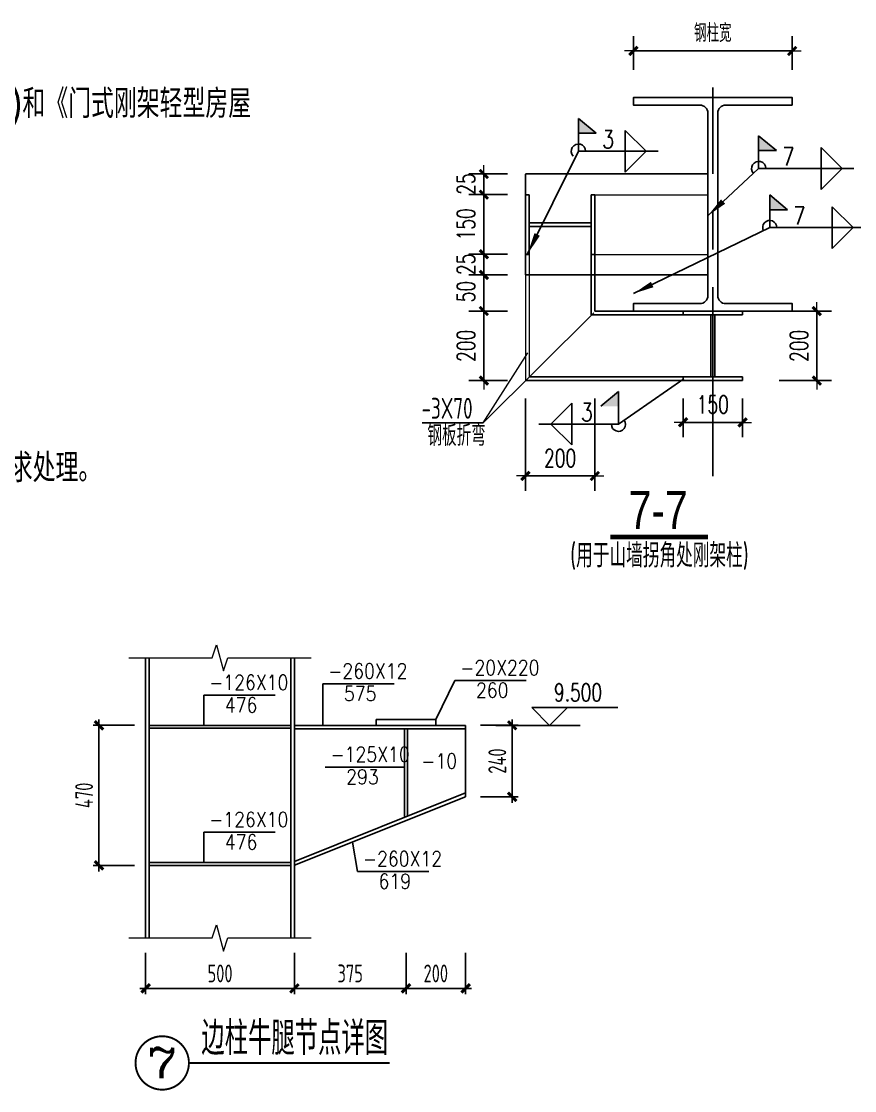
# Model space of a CAD drawing. Extents: x -1389621 to 57380, y -92505 to 283644.
# Drawn here: x -127931 to -113931, y -34712 to -16759 of the extents above; entities that cross this region are included whole.
import ezdxf
from ezdxf.enums import TextEntityAlignment as Align

# ---------------------------------------------------------------- set-up
doc = ezdxf.new("R2010")
doc.units = 0
doc.header["$LTSCALE"] = 100
doc.header["$MEASUREMENT"] = 0
doc.linetypes.add('CENTER', pattern=[50.8, 31.75, -6.35, 6.35, -6.35])
doc.linetypes.add('DOTE', pattern=[2.42, 2, -0.2, 0.02, -0.2])
doc.layers.get('0').update_dxf_attribs({"linetype": 'CONTINUOUS'})
doc.layers.get('Defpoints').update_dxf_attribs({"linetype": 'CONTINUOUS'})
for name, color, linetype in [('03', 3, 'CONTINUOUS'), ('05', 1, 'CENTER'), ('08', 3, 'CONTINUOUS'), ('1000', 2, 'CONTINUOUS'), ('20', 2, 'CONTINUOUS'), ('AXIS', 3, 'CONTINUOUS'), ('DIM', 3, 'CONTINUOUS'), ('DIM_ELEV', 3, 'CONTINUOUS'), ('TDB_中实线', 7, 'CONTINUOUS'), ('TDB_文字', 3, 'CONTINUOUS'), ('TDB_细实线', 1, 'CONTINUOUS'), ('钢板标注', 253, 'CONTINUOUS')]:
    doc.layers.add(name, color=color, linetype=linetype)
doc.layers.add('PUB_TEXT', color=7, linetype='CONTINUOUS', lineweight=15)
doc.layers.add('THIN', color=7, linetype='CONTINUOUS', lineweight=0)
doc.styles.add('7MMCN', font='simplex.shx', dxfattribs={"width": 0.7, "height": 1680, "bigfont": 'hztxt.shx'})
doc.styles.add('_HZTXT', font='txt.shx', dxfattribs={"width": 0.7, "bigfont": 'HZTXT.shx'})
doc.styles.add('_TCH_DIM', font='SIMPLEX', dxfattribs={"bigfont": 'GBCBIG'})
doc.styles.add('_TCH_LABEL', font='COMPLEX', dxfattribs={"bigfont": 'GBCBIG'})
doc.styles.add('DIM_FONT', font='SIMPLEX', dxfattribs={"width": 0.7, "bigfont": 'GBCBIG'})
doc.styles.get("Standard").update_dxf_attribs({"font": 'txt', "height": 3, "bigfont": 'hztxt'})
doc.styles.add('TDB-HZDX', font='simplex.shx', dxfattribs={"width": 0.8, "bigfont": 'hzdx.shx'})
doc.styles.add('TDB_仿宋字', font='FSGB2312.ttf', dxfattribs={"width": 0.8})
doc.styles.add('TSSD_Dimension', font='tssdeng.shx', dxfattribs={"width": 0.7, "bigfont": 'hztxt.shx'})
doc.styles.add('TSSD_REIN', font='Tssdeng.shx', dxfattribs={"width": 0.7, "bigfont": 'hztxt.shx'})
doc.dimstyles.new('dimn', dxfattribs={"dimtxt": 300, "dimasz": 1, "dimexe": 250, "dimexo": 300, "dimgap": 150, "dimtad": 1, "dimdec": 0, "dimzin": 0, "dimdsep": 46, "dimtxsty": 'DIM_FONT', "dimblk": '_DIMX', "dimcen": 1, "dimclrt": 7, "dimadec": 1, "dimazin": 0, "dimtfac": 1, "dimtdec": 0, "dimtix": 1, "dimtmove": 2, "dimatfit": 3, "dimfxl": 0, "dimtolj": 1, "dimtzin": 0, "dimarcsym": 0})
doc.dimstyles.new('TSSD_100_100', dxfattribs={"dimtxt": 300, "dimasz": 100, "dimexe": 100, "dimexo": 250, "dimgap": 100, "dimtad": 1, "dimdec": 0, "dimzin": 0, "dimdsep": 46, "dimtxsty": 'TSSD_Dimension', "dimblk": 'ARCHTICK', "dimblk1": 'ARCHTICK', "dimblk2": 'ARCHTICK', "dimcen": 0, "dimdle": 100, "dimclrt": 7, "dimadec": 0, "dimazin": 0, "dimtfac": 1, "dimtdec": 0, "dimtix": 1, "dimtmove": 2, "dimatfit": 3, "dimfxl": 0, "dimtolj": 1, "dimtzin": 0, "dimarcsym": 0})

# ---------------------------------------------------------------- blocks, each defined once
blk = doc.blocks.new('_ArchTick')
at = {"color": 0, "linetype": 'ByBlock'}
blk.add_lwpolyline([(-0.71, -0.71, 0.5, 0.5, 0), (0.71, 0.71, 0.5, 0.5, 0)], format="xyseb", dxfattribs=at)
blk = doc.blocks.new('*D112')
at = {"layer": 'Defpoints', "color": 0, "ltscale": 100}
for p in [(-125843, -32149), (-123343, -32149), (-123343, -32995)]:
    blk.add_point(p, dxfattribs=at)
at = {"layer": 'DIM', "color": 0, "lineweight": -2, "ltscale": 100}
for p, q in [((-125843, -32399), (-125843, -33095)), ((-123343, -32399), (-123343, -33095)), ((-125943, -32995), (-123243, -32995))]:
    blk.add_line(p, q, dxfattribs=at)
at = {"layer": 'DIM', "color": 0, "lineweight": -2, "ltscale": 100, "xscale": 100, "yscale": 100, "zscale": 100, "rotation": 180}
blk.add_blockref('_ArchTick', (-125843, -32995), dxfattribs=at)
at = {"layer": 'DIM', "color": 0, "lineweight": -2, "ltscale": 100, "xscale": 100, "yscale": 100, "zscale": 100}
blk.add_blockref('_ArchTick', (-123343, -32995), dxfattribs=at)
at = {"layer": 'DIM', "color": 7, "ltscale": 100, "insert": (-124593, -32745), "char_height": 300, "attachment_point": 5, "style": 'TSSD_Dimension'}
blk.add_mtext('\\A1;500', dxfattribs=at)
blk = doc.blocks.new('*D113')
at = {"layer": 'Defpoints', "color": 0, "ltscale": 100}
for p in [(-121468, -32149), (-120468, -32149), (-120468, -32995)]:
    blk.add_point(p, dxfattribs=at)
at = {"layer": 'DIM', "color": 0, "lineweight": -2, "ltscale": 100}
for p, q in [((-121468, -32399), (-121468, -33095)), ((-120468, -32399), (-120468, -33095)), ((-121568, -32995), (-120368, -32995))]:
    blk.add_line(p, q, dxfattribs=at)
at = {"layer": 'DIM', "color": 0, "lineweight": -2, "ltscale": 100, "xscale": 100, "yscale": 100, "zscale": 100, "rotation": 180}
blk.add_blockref('_ArchTick', (-121468, -32995), dxfattribs=at)
at = {"layer": 'DIM', "color": 0, "lineweight": -2, "ltscale": 100, "xscale": 100, "yscale": 100, "zscale": 100}
blk.add_blockref('_ArchTick', (-120468, -32995), dxfattribs=at)
at = {"layer": 'DIM', "color": 7, "ltscale": 100, "insert": (-120968, -32745), "char_height": 300, "attachment_point": 5, "style": 'TSSD_Dimension'}
blk.add_mtext('\\A1;200', dxfattribs=at)
blk = doc.blocks.new('*D114')
at = {"layer": 'Defpoints', "color": 0, "ltscale": 100}
for p in [(-123343, -32149), (-121468, -32149), (-121468, -32995)]:
    blk.add_point(p, dxfattribs=at)
at = {"layer": 'DIM', "color": 0, "lineweight": -2, "ltscale": 100}
for p, q in [((-123343, -32399), (-123343, -33095)), ((-121468, -32399), (-121468, -33095)), ((-123443, -32995), (-121368, -32995))]:
    blk.add_line(p, q, dxfattribs=at)
at = {"layer": 'DIM', "color": 0, "lineweight": -2, "ltscale": 100, "xscale": 100, "yscale": 100, "zscale": 100, "rotation": 180}
blk.add_blockref('_ArchTick', (-123343, -32995), dxfattribs=at)
at = {"layer": 'DIM', "color": 0, "lineweight": -2, "ltscale": 100, "xscale": 100, "yscale": 100, "zscale": 100}
blk.add_blockref('_ArchTick', (-121468, -32995), dxfattribs=at)
at = {"layer": 'DIM', "color": 7, "ltscale": 100, "insert": (-122406, -32745), "char_height": 300, "attachment_point": 5, "style": 'TSSD_Dimension'}
blk.add_mtext('\\A1;375', dxfattribs=at)
blk = doc.blocks.new('*D115')
at = {"layer": 'Defpoints', "color": 0, "ltscale": 100}
for p in [(-125783, -28579), (-126627, -30931), (-125783, -30931)]:
    blk.add_point(p, dxfattribs=at)
at = {"layer": 'DIM', "color": 0, "lineweight": -2, "ltscale": 100}
for p, q in [((-126627, -28479), (-126627, -31031)), ((-126033, -28579), (-126727, -28579)), ((-126033, -30931), (-126727, -30931))]:
    blk.add_line(p, q, dxfattribs=at)
at = {"layer": 'DIM', "color": 0, "lineweight": -2, "ltscale": 100, "xscale": 100, "yscale": 100, "zscale": 100}
for p, rotation in [((-126627, -28579), 90), ((-126627, -30931), 270)]:
    blk.add_blockref('_ArchTick', p, dxfattribs=dict(at, rotation=rotation))
at = {"layer": 'DIM', "color": 7, "ltscale": 100, "insert": (-126877, -29755), "char_height": 300, "attachment_point": 5, "rotation": 90, "style": 'TSSD_Dimension'}
blk.add_mtext('\\A1;470', dxfattribs=at)
blk = doc.blocks.new('*D116')
at = {"layer": 'Defpoints', "color": 0, "ltscale": 100}
for p in [(-120468, -28579), (-120468, -29779), (-119685, -29779)]:
    blk.add_point(p, dxfattribs=at)
at = {"layer": 'DIM', "color": 0, "lineweight": -2, "ltscale": 100}
for p, q in [((-119685, -28479), (-119685, -29879)), ((-120218, -28579), (-119585, -28579)), ((-120218, -29779), (-119585, -29779))]:
    blk.add_line(p, q, dxfattribs=at)
at = {"layer": 'DIM', "color": 0, "lineweight": -2, "ltscale": 100, "xscale": 100, "yscale": 100, "zscale": 100}
for p, rotation in [((-119685, -28579), 90), ((-119685, -29779), 270)]:
    blk.add_blockref('_ArchTick', p, dxfattribs=dict(at, rotation=rotation))
at = {"layer": 'DIM', "color": 7, "ltscale": 100, "insert": (-119935, -29179), "char_height": 300, "attachment_point": 5, "rotation": 90, "style": 'TSSD_Dimension'}
blk.add_mtext('\\A1;240', dxfattribs=at)
blk = doc.blocks.new('_DIMX')
blk.add_line((-150, 0), (150, 0))
at = {"const_width": 50}
blk.add_lwpolyline([(-70, -70), (70, 70)], dxfattribs=at)
blk = doc.blocks.new('*D2570')
at = {"layer": 'Defpoints', "color": 0, "ltscale": 100}
for p in [(-114981, -17256), (-117648, -17871), (-114981, -17871)]:
    blk.add_point(p, dxfattribs=at)
at = {"layer": 'PUB_TEXT', "color": 0, "lineweight": -2, "ltscale": 100}
for p, q in [((-117648, -17571), (-117648, -17006)), ((-114981, -17571), (-114981, -17006)), ((-117647, -17256), (-114982, -17256))]:
    blk.add_line(p, q, dxfattribs=at)
at = {"layer": 'PUB_TEXT', "color": 0, "lineweight": -2, "ltscale": 100, "xscale": 1.000100002502375, "yscale": 1.000100002502375, "zscale": 1.000100002502375, "rotation": 180}
blk.add_blockref('_DIMX', (-117648, -17256), dxfattribs=at)
at = {"layer": 'PUB_TEXT', "color": 0, "lineweight": -2, "ltscale": 100, "xscale": 1.000100002502375, "yscale": 1.000100002502375, "zscale": 1.000100002502375}
blk.add_blockref('_DIMX', (-114981, -17256), dxfattribs=at)
at = {"layer": 'PUB_TEXT', "color": 7, "ltscale": 100, "insert": (-116314, -16956), "char_height": 300, "attachment_point": 5, "style": '_HZTXT'}
blk.add_mtext('\\A1;钢柱宽', dxfattribs=at)
blk = doc.blocks.new('*D2571')
at = {"layer": 'Defpoints', "color": 0, "ltscale": 100}
for p in [(-119466, -21016), (-120161, -21623), (-119462, -21623)]:
    blk.add_point(p, dxfattribs=at)
at = {"layer": 'PUB_TEXT', "color": 0, "lineweight": -2, "ltscale": 100}
for p, q in [((-119766, -21016), (-120411, -21016)), ((-120161, -21017), (-120161, -21622)), ((-119762, -21623), (-120411, -21623))]:
    blk.add_line(p, q, dxfattribs=at)
at = {"layer": 'PUB_TEXT', "color": 0, "lineweight": -2, "ltscale": 100, "xscale": 1.000100002502375, "yscale": 1.000100002502375, "zscale": 1.000100002502375}
for p, rotation in [((-120161, -21016), 90), ((-120161, -21623), 270)]:
    blk.add_blockref('_DIMX', p, dxfattribs=dict(at, rotation=rotation))
at = {"layer": 'PUB_TEXT', "color": 7, "ltscale": 100, "insert": (-120461, -21296), "char_height": 300, "attachment_point": 5, "rotation": 90, "style": 'DIM_FONT'}
blk.add_mtext('\\A1;50', dxfattribs=at)
blk = doc.blocks.new('*D2572')
at = {"layer": 'Defpoints', "color": 0, "ltscale": 100}
for p in [(-119466, -20669), (-120161, -21016), (-119466, -21016)]:
    blk.add_point(p, dxfattribs=at)
at = {"layer": 'PUB_TEXT', "color": 0, "lineweight": -2, "ltscale": 100}
for p, q in [((-119766, -20669), (-120411, -20669)), ((-120161, -20670), (-120161, -21015)), ((-119766, -21016), (-120411, -21016))]:
    blk.add_line(p, q, dxfattribs=at)
at = {"layer": 'PUB_TEXT', "color": 0, "lineweight": -2, "ltscale": 100, "xscale": 1.000100002502375, "yscale": 1.000100002502375, "zscale": 1.000100002502375}
for p, rotation in [((-120161, -20669), 90), ((-120161, -21016), 270)]:
    blk.add_blockref('_DIMX', p, dxfattribs=dict(at, rotation=rotation))
at = {"layer": 'PUB_TEXT', "color": 7, "ltscale": 100, "insert": (-120461, -20839), "char_height": 300, "attachment_point": 5, "rotation": 90, "style": 'DIM_FONT'}
blk.add_mtext('\\A1;25', dxfattribs=at)
blk = doc.blocks.new('*D2573')
at = {"layer": 'Defpoints', "color": 0, "ltscale": 100}
for p in [(-119462, -21623), (-120161, -22790), (-119462, -22790)]:
    blk.add_point(p, dxfattribs=at)
at = {"layer": 'PUB_TEXT', "color": 0, "lineweight": -2, "ltscale": 100}
for p, q in [((-119762, -21623), (-120411, -21623)), ((-120161, -21624), (-120161, -22789)), ((-119762, -22790), (-120411, -22790))]:
    blk.add_line(p, q, dxfattribs=at)
at = {"layer": 'PUB_TEXT', "color": 0, "lineweight": -2, "ltscale": 100, "xscale": 1.000100002502375, "yscale": 1.000100002502375, "zscale": 1.000100002502375}
for p, rotation in [((-120161, -21623), 90), ((-120161, -22790), 270)]:
    blk.add_blockref('_DIMX', p, dxfattribs=dict(at, rotation=rotation))
at = {"layer": 'PUB_TEXT', "color": 7, "ltscale": 100, "insert": (-120461, -22207), "char_height": 300, "attachment_point": 5, "rotation": 90, "style": 'DIM_FONT'}
blk.add_mtext('\\A1;200', dxfattribs=at)
blk = doc.blocks.new('*D2546')
at = {"layer": 'Defpoints', "color": 0, "ltscale": 100}
for p in [(-119466, -19321), (-120161, -19668), (-119466, -19668)]:
    blk.add_point(p, dxfattribs=at)
at = {"layer": 'PUB_TEXT', "color": 0, "lineweight": -2, "ltscale": 100}
for p, q in [((-119766, -19321), (-120411, -19321)), ((-120161, -19322), (-120161, -19667)), ((-119766, -19668), (-120411, -19668))]:
    blk.add_line(p, q, dxfattribs=at)
at = {"layer": 'PUB_TEXT', "color": 0, "lineweight": -2, "ltscale": 100, "xscale": 1.000100002502375, "yscale": 1.000100002502375, "zscale": 1.000100002502375}
for p, rotation in [((-120161, -19321), 90), ((-120161, -19668), 270)]:
    blk.add_blockref('_DIMX', p, dxfattribs=dict(at, rotation=rotation))
at = {"layer": 'PUB_TEXT', "color": 7, "ltscale": 100, "insert": (-120461, -19491), "char_height": 300, "attachment_point": 5, "rotation": 90, "style": 'DIM_FONT'}
blk.add_mtext('\\A1;25', dxfattribs=at)
blk = doc.blocks.new('A$C6A867994')
at = {"layer": '03'}
for p, q in [((999, 1167), (-1, 1167)), ((-1, 1105), (-1, 1167)), ((-1, 1105), (999, 1105)), ((468, 1105), (468, 63)), ((531, 1105), (531, 63)), ((999, 1105), (999, 1167)), ((-1, 63), (999, 63)), ((-1, 0), (-1, 63)), ((-1, 0), (999, 0)), ((999, 0), (999, 63))]:
    blk.add_line(p, q, dxfattribs=at)
blk = doc.blocks.new('*D2547')
at = {"layer": 'Defpoints', "color": 0, "ltscale": 100}
for p in [(-116814, -22794), (-115814, -22790), (-115814, -23492)]:
    blk.add_point(p, dxfattribs=at)
at = {"layer": 'PUB_TEXT', "color": 0, "lineweight": -2, "ltscale": 100}
for p, q in [((-116814, -23094), (-116814, -23742)), ((-115814, -23090), (-115814, -23742)), ((-116813, -23492), (-115815, -23492))]:
    blk.add_line(p, q, dxfattribs=at)
at = {"layer": 'PUB_TEXT', "color": 0, "lineweight": -2, "ltscale": 100, "xscale": 1.000100002502375, "yscale": 1.000100002502375, "zscale": 1.000100002502375, "rotation": 180}
blk.add_blockref('_DIMX', (-116814, -23492), dxfattribs=at)
at = {"layer": 'PUB_TEXT', "color": 0, "lineweight": -2, "ltscale": 100, "xscale": 1.000100002502375, "yscale": 1.000100002502375, "zscale": 1.000100002502375}
blk.add_blockref('_DIMX', (-115814, -23492), dxfattribs=at)
at = {"layer": 'PUB_TEXT', "color": 7, "ltscale": 100, "insert": (-116314, -23192), "char_height": 300, "attachment_point": 5, "style": 'DIM_FONT'}
blk.add_mtext('\\A1;150', dxfattribs=at)
blk = doc.blocks.new('*D2548')
at = {"layer": 'Defpoints', "color": 0, "ltscale": 100}
for p in [(-115501, -21623), (-114567, -21623), (-115501, -22790)]:
    blk.add_point(p, dxfattribs=at)
at = {"layer": 'PUB_TEXT', "color": 0, "lineweight": -2, "ltscale": 100}
for p, q in [((-115201, -21623), (-114317, -21623)), ((-114567, -22789), (-114567, -21624)), ((-115201, -22790), (-114317, -22790))]:
    blk.add_line(p, q, dxfattribs=at)
at = {"layer": 'PUB_TEXT', "color": 0, "lineweight": -2, "ltscale": 100, "xscale": 1.000100002502375, "yscale": 1.000100002502375, "zscale": 1.000100002502375}
for p, rotation in [((-114567, -21623), 90), ((-114567, -22790), 270)]:
    blk.add_blockref('_DIMX', p, dxfattribs=dict(at, rotation=rotation))
at = {"layer": 'PUB_TEXT', "color": 7, "ltscale": 100, "insert": (-114867, -22207), "char_height": 300, "attachment_point": 5, "rotation": 90, "style": 'DIM_FONT'}
blk.add_mtext('\\A1;200', dxfattribs=at)
blk = doc.blocks.new('*D2549')
at = {"layer": 'Defpoints', "color": 0, "ltscale": 100}
for p in [(-119466, -19668), (-120161, -20669), (-119462, -20669)]:
    blk.add_point(p, dxfattribs=at)
at = {"layer": 'PUB_TEXT', "color": 0, "lineweight": -2, "ltscale": 100}
for p, q in [((-119766, -19668), (-120411, -19668)), ((-120161, -19669), (-120161, -20668)), ((-119762, -20669), (-120411, -20669))]:
    blk.add_line(p, q, dxfattribs=at)
at = {"layer": 'PUB_TEXT', "color": 0, "lineweight": -2, "ltscale": 100, "xscale": 1.000100002502375, "yscale": 1.000100002502375, "zscale": 1.000100002502375}
for p, rotation in [((-120161, -19668), 90), ((-120161, -20669), 270)]:
    blk.add_blockref('_DIMX', p, dxfattribs=dict(at, rotation=rotation))
at = {"layer": 'PUB_TEXT', "color": 7, "ltscale": 100, "insert": (-120461, -20168), "char_height": 300, "attachment_point": 5, "rotation": 90, "style": 'DIM_FONT'}
blk.add_mtext('\\A1;150', dxfattribs=at)
blk = doc.blocks.new('*D2550')
at = {"layer": 'Defpoints', "color": 0, "ltscale": 100}
for p in [(-119462, -22790), (-118295, -22790), (-118295, -24392)]:
    blk.add_point(p, dxfattribs=at)
at = {"layer": 'PUB_TEXT', "color": 0, "lineweight": -2, "ltscale": 100}
for p, q in [((-119462, -23090), (-119462, -24642)), ((-118295, -23090), (-118295, -24642)), ((-119461, -24392), (-118296, -24392))]:
    blk.add_line(p, q, dxfattribs=at)
at = {"layer": 'PUB_TEXT', "color": 0, "lineweight": -2, "ltscale": 100, "xscale": 1.000100002502375, "yscale": 1.000100002502375, "zscale": 1.000100002502375, "rotation": 180}
blk.add_blockref('_DIMX', (-119462, -24392), dxfattribs=at)
at = {"layer": 'PUB_TEXT', "color": 0, "lineweight": -2, "ltscale": 100, "xscale": 1.000100002502375, "yscale": 1.000100002502375, "zscale": 1.000100002502375}
blk.add_blockref('_DIMX', (-118295, -24392), dxfattribs=at)
at = {"layer": 'PUB_TEXT', "color": 7, "ltscale": 100, "insert": (-118879, -24092), "char_height": 300, "attachment_point": 5, "style": 'DIM_FONT'}
blk.add_mtext('\\A1;200', dxfattribs=at)

msp = doc.modelspace()

# ---------------------------------------------------------------- hatches: boundary and pattern name
at = {"layer": '08'}
for points in [[(-118572.163, -18388.807), (-118572.162, -18638.857), (-118272.102, -18638.857)], [(-115543.529, -18679.297), (-115543.528, -18929.347), (-115243.468, -18929.347)], [(-115357.474, -19671.828), (-115357.473, -19921.878), (-115057.413, -19921.878)], [(-117896.092, -22971.867), (-117896.093, -23221.917), (-118196.153, -23221.917)]]:
    msp.add_hatch(color=256, dxfattribs=at).paths.add_polyline_path(points)

# ---------------------------------------------------------------- linework, layer by layer
for p, q in [((-119462.228, -19327.319), (-119455.56, -19320.651)), ((-119462.228, -19327.319), (-119462.228, -21015.933)), ((-116397.529, -19320.651), (-119455.56, -19320.651)), ((-118357.841, -20671.726), (-118357.841, -21685.868)), ((-118295.328, -20671.726), (-118295.328, -21623.356)), ((-119462.228, -21015.933), (-116397.529, -21015.933)), ((-116814.279, -21685.868), (-118357.841, -21685.868)), ((-116814.279, -21623.356), (-118295.328, -21623.356)), ((-116814.279, -22790.256), (-119462.228, -22790.256)), ((-116814.279, -22727.743), (-119399.716, -22727.743)), ((-117896.094, -23521.977), (-116803.121, -22763.387)), ((-121195.953, -23501.517), (-120173.277, -23501.517))]:
    msp.add_line(p, q)
at = {"layer": '03'}
msp.add_lwpolyline([(-114980.579, -18164.331), (-116097.469, -18164.331, 0.414213562), (-116230.829, -18297.691), (-116230.829, -21364.971, 0.414213562), (-116097.469, -21498.331), (-114980.579, -21498.331), (-114980.579, -21623.356), (-117647.779, -21623.356), (-117647.779, -21498.331), (-116530.889, -21498.331, 0.414213562), (-116397.529, -21364.971), (-116397.529, -18297.691, 0.414213562), (-116530.889, -18164.331), (-117647.779, -18164.331), (-117647.779, -18039.306), (-114980.579, -18039.306)], format="xyb", close=True, dxfattribs=at)
at = {"layer": '05'}
msp.add_line((-116314.179, -24396.803), (-116314.179, -17871.1), dxfattribs=at)
at = {"layer": '08'}
for p, q in [((-118572.161, -18938.917), (-118572.163, -18388.807)), ((-118272.102, -18638.857), (-118572.163, -18388.807)), ((-118572.162, -18638.857), (-118272.102, -18638.857)), ((-117433.792, -18938.917), (-117783.881, -18588.831)), ((-117783.881, -18588.831), (-117783.881, -18938.917)), ((-115543.527, -19229.407), (-115543.529, -18679.297)), ((-115243.468, -18929.347), (-115543.529, -18679.297)), ((-119430.972, -20671.726), (-118572.161, -18938.917)), ((-118572.161, -18938.917), (-117233.752, -18938.917)), ((-117783.881, -19288.987), (-117433.792, -18938.917)), ((-117783.881, -18938.917), (-117783.881, -19288.987)), ((-115543.528, -18929.347), (-115243.468, -18929.347)), ((-114143.247, -19229.407), (-114493.337, -18879.321)), ((-114493.337, -18879.321), (-114493.337, -19229.407)), ((-116397.529, -20022.777), (-115543.527, -19229.407)), ((-115543.527, -19229.407), (-113943.207, -19229.407)), ((-114493.337, -19229.407), (-114493.337, -19579.477)), ((-114493.337, -19579.477), (-114143.247, -19229.407)), ((-115357.472, -20221.938), (-115357.474, -19671.828)), ((-115057.413, -19921.878), (-115357.474, -19671.828)), ((-115357.473, -19921.878), (-115057.413, -19921.878)), ((-113957.192, -20221.938), (-114307.282, -19871.852)), ((-114307.282, -19871.852), (-114307.282, -20221.938)), ((-117647.779, -21330.125), (-115357.472, -20221.938)), ((-115357.472, -20221.938), (-113757.152, -20221.938)), ((-114307.282, -20221.938), (-114307.282, -20572.008)), ((-114307.282, -20572.008), (-113957.192, -20221.938)), ((-118196.153, -23221.917), (-117896.092, -22971.867)), ((-117896.094, -23521.977), (-117896.092, -22971.867)), ((-119034.463, -23521.977), (-118684.374, -23171.891)), ((-118684.374, -23171.891), (-118684.374, -23521.977)), ((-117896.094, -23521.977), (-119234.503, -23521.977)), ((-118684.374, -23872.047), (-119034.463, -23521.977)), ((-118684.374, -23521.977), (-118684.374, -23872.047))]:
    msp.add_line(p, q, dxfattribs=at)
for points in [[(-116397.529, -20022.777, 0, 100.02, 0), (-116141.055, -19784.512, 100.02, 100.02, 0)], [(-119430.972, -20671.726, 0, 100.02, 0), (-119264.354, -20335.543, 100.02, 100.02, 0)], [(-117647.779, -21330.125, 0, 100.02, 0), (-117332.659, -21177.651, 100.02, 100.02, 0)]]:
    msp.add_lwpolyline(points, format="xyseb", dxfattribs=at)
for centre, radius, start, end in [((-118572.161, -18938.917), 120.024, 0, 222.8921768), ((-115543.527, -19229.407), 120.024, 0, 222.8921768), ((-115357.472, -20221.938), 120.024, 0, 205.8204678), ((-117898.997, -23523.454), 119.46, 179.291865, 34.5508417)]:
    msp.add_arc(centre, radius, start, end, dxfattribs=at)
at = {"layer": '1000', "const_width": 36.04, "elevation": -221.826}
msp.add_lwpolyline([(-125116.184, -34247.815), (-121741.639, -34247.815)], dxfattribs=at)
at = {"layer": '20'}
for p, q in [((-125843.13, -27445.752), (-125843.13, -32149.4)), ((-125783.13, -27445.752), (-125783.13, -32149.4)), ((-123403.13, -27445.752), (-123403.13, -32149.4)), ((-123343.13, -27445.752), (-123343.13, -32149.4)), ((-121968.395, -28579.092), (-121968.395, -28479.066)), ((-121968.395, -28479.066), (-120967.89, -28479.066)), ((-120967.89, -28479.066), (-120967.89, -28579.092)), ((-125783.13, -28579.092), (-123403.13, -28579.092)), ((-125783.13, -28629.092), (-123403.13, -28629.092)), ((-123343.13, -28579.092), (-120468.13, -28579.092)), ((-123343.13, -28639.092), (-120468.13, -28639.092)), ((-120967.89, -28579.092), (-121968.395, -28579.092)), ((-121493.13, -28639.092), (-121493.13, -30124.47)), ((-121443.13, -28639.092), (-121443.13, -30104.47)), ((-120468.13, -28579.092), (-120468.13, -29779.092)), ((-123343.13, -30864.47), (-120468.13, -29714.47)), ((-123343.13, -30929.092), (-120468.13, -29779.092)), ((-125783.13, -30880.995), (-123403.13, -30880.995)), ((-125783.13, -30930.995), (-123403.13, -30930.995))]:
    msp.add_line(p, q, dxfattribs=at)
at = {"layer": 'AXIS', "const_width": 32.035, "elevation": -221.826}
msp.add_lwpolyline([(-125116.184, -34247.815, 1), (-126013.174, -34247.815, 1)], format="xyb", close=True, dxfattribs=at)
at = {"layer": 'DIM_ELEV'}
for p, q in [((-119055.825, -28579.092), (-119355.693, -28279.224)), ((-119355.693, -28279.224), (-117908.509, -28279.224)), ((-119055.825, -28579.092), (-118755.957, -28279.224)), ((-119960.451, -28579.092), (-118542.165, -28579.092))]:
    msp.add_line(p, q, dxfattribs=at)
at = {"layer": 'PUB_TEXT'}
for p, q in [((-118295.328, -19671.526), (-116397.529, -19671.526)), ((-119462.228, -20671.726), (-119462.228, -22790.256)), ((-119399.716, -20671.726), (-119399.716, -22727.743)), ((-118295.328, -20671.726), (-116397.529, -20671.726)), ((-120173.277, -23501.517), (-118310.147, -21653.545)), ((-120173.277, -23501.517), (-119423.988, -22321.827))]:
    msp.add_line(p, q, dxfattribs=at)
at = {"layer": 'TDB_文字', "color": 3, "const_width": 76.815}
msp.add_lwpolyline([(-118037.413, -25417.003), (-116393.961, -25417.003)], dxfattribs=at)
at = {"layer": 'THIN', "ltscale": 100}
for points in [[(-126123.13, -27445.752), (-124723.13, -27445.752), (-124653.13, -27225.752), (-124533.13, -27665.752), (-124463.13, -27445.752), (-123063.13, -27445.752)], [(-126123.13, -32149.4), (-124723.13, -32149.4), (-124653.13, -31929.4), (-124533.13, -32369.4), (-124463.13, -32149.4), (-123063.13, -32149.4)]]:
    msp.add_lwpolyline(points, dxfattribs=at)
at = {"layer": '钢板标注'}
for p, q in [((-120647.897, -27825.546), (-120967.89, -28479.066)), ((-119447.897, -27825.546), (-120647.897, -27825.546)), ((-121667.217, -27881.896), (-122867.217, -27881.896)), ((-122867.217, -27881.896), (-122867.217, -28579.092)), ((-123667.93, -28073.612), (-124867.93, -28073.612)), ((-124867.93, -28073.612), (-124867.93, -28579.092)), ((-121493.13, -29279.978), (-122828.996, -29279.978)), ((-123667.93, -30375.515), (-124867.93, -30375.515)), ((-124867.93, -30375.515), (-124867.93, -30880.995)), ((-122284.775, -31034.07), (-122368.982, -30539.432)), ((-121084.775, -31034.07), (-122284.775, -31034.07))]:
    msp.add_line(p, q, dxfattribs=at)

# ---------------------------------------------------------------- block references
at = {"layer": 'PUB_TEXT', "xscale": 1.000150007486809, "yscale": 1.000150007486809, "zscale": 1.0001500075025, "rotation": 270}
msp.add_blockref('A$C6A867994', (-119462.57, -19672.164), dxfattribs=at)
at = {"layer": 'PUB_TEXT', "xscale": 1.000150007661432, "yscale": 1.000150007486809, "zscale": 1.0001500075025}
msp.add_blockref('A$C6A867994', (-116813.641, -22790.598), dxfattribs=at)

# ---------------------------------------------------------------- texts
at = {"layer": '08', "style": 'TSSD_REIN', "width": 0.7}
msp.add_text('(用于山墙拐角处刚架柱)', height=400.08001, dxfattribs=at).set_placement((-118710.708, -25927.632))
at = {"layer": 'DIM', "style": '7MMCN', "width": 0.7}
msp.add_text('边柱牛腿节点详图', height=560.6162, dxfattribs=at).set_placement((-124908.268, -34114.288, -221.826))
at = {"layer": 'PUB_TEXT', "color": 7, "style": '_HZTXT', "width": 0.8}
for s, p in [('1. 本设计主刚架按《钢结构设计标准》(GB50017-2017)和《门式刚架轻型房屋', (-139442.159, -18381.473)), ('8. 钢构件表面除锈后用两道红丹打底，构件的防火等级按建筑要求处理。', (-139335.834, -24495.899))]:
    msp.add_text(s, height=480.26401, dxfattribs=at).set_placement(p)
at = {"layer": 'PUB_TEXT', "style": '_TCH_DIM', "width": 0.705882}
msp.add_text('9.500', height=297.3691, dxfattribs=at).set_placement((-118982.984, -28174.27))
at = {"layer": 'PUB_TEXT', "color": 4, "linetype": 'DOTE', "style": '_TCH_LABEL', "width": 1.5}
msp.add_text('7', height=507.414, dxfattribs=at).set_placement((-125818.386, -34501.522, -221.826), (-125310.972, -34501.522, -221.826), align=Align.FIT)
at = {"layer": 'TDB_中实线', "style": 'TSSD_REIN', "width": 0.7}
for s, p in [('-3X70', (-121207.867, -23430.627)), ('钢板折弯', (-121109.141, -23886.868))]:
    msp.add_text(s, height=350.0525, dxfattribs=at).set_placement(p)
at = {"layer": 'TDB_文字', "style": 'TDB-HZDX', "width": 0.8}
for s, p in [('3', (-118175.242, -18888.719)), ('7', (-115146.608, -19179.21)), ('7', (-114960.553, -20171.741)), ('3', (-118532.413, -23471.78))]:
    msp.add_text(s, height=300.045, dxfattribs=at).set_placement(p)
at = {"layer": 'TDB_细实线', "style": 'TDB_仿宋字', "width": 0.8}
msp.add_text('7-7', height=640.128, dxfattribs=at).set_placement((-117726.678, -25283.912))
at = {"layer": '钢板标注', "width": 0.85}
for s, p in [('-260X12', (-122774.718, -27791.896)), ('-20X220', (-120555.398, -27735.546)), ('-126X10', (-124775.431, -27983.612)), ('575', (-122512.218, -28170.079)), ('260', (-120292.898, -28113.728)), ('476', (-124512.931, -28361.795)), ('-125X10', (-122736.497, -29189.978)), ('-10', (-121211.355, -29302.682)), ('293', (-122473.997, -29568.161)), ('-126X10', (-124775.431, -30285.515)), ('476', (-124512.931, -30663.698)), ('-260X12', (-122192.276, -30944.07)), ('619', (-121929.776, -31322.253))]:
    msp.add_text(s, height=250, dxfattribs=at).set_placement(p)

# ---------------------------------------------------------------- dimensions: what is measured, and where the dimension line sits
at = {"layer": 'DIM', "ltscale": 100}
for base, p1, p2, text, picture, middle in [((-126627.322, -30930.995), (-125783.13, -28579.092), (-125783.13, -30930.995), '470', '*D115', (-126877.322, -29755.043)), ((-119685.232, -29779.092), (-120468.13, -28579.092), (-120468.13, -29779.092), '240', '*D116', (-119935.232, -29179.092))]:
    dim = msp.add_linear_dim(base=base, p1=p1, p2=p2, angle=90, text=text, dimstyle='TSSD_100_100', dxfattribs=at)
    dim.commit()
    dim.dimension.update_dxf_attribs({"geometry": picture, "text_midpoint": middle})
for base, p1, p2, text, picture, middle in [((-123343.13, -32995.389), (-125843.13, -32149.4), (-123343.13, -32149.4), '500', '*D112', (-124593.13, -32745.389)), ((-121468.13, -32995.389), (-123343.13, -32149.4), (-121468.13, -32149.4), '375', '*D114', (-122405.63, -32745.389)), ((-120468.13, -32995.389), (-121468.13, -32149.4), (-120468.13, -32149.4), '200', '*D113', (-120968.13, -32745.389))]:
    dim = msp.add_linear_dim(base=base, p1=p1, p2=p2, text=text, dimstyle='TSSD_100_100', dxfattribs=at)
    dim.commit()
    dim.dimension.update_dxf_attribs({"geometry": picture, "text_midpoint": middle})
at = {"layer": 'PUB_TEXT', "ltscale": 100}
for base, p1, p2, angle, text, override, picture, middle in [((-114980.579, -17256.198), (-117647.779, -17871.1), (-114980.579, -17871.1), 180, '钢柱宽', {"dimscale": 1.0001, "dimlfac": 0.9999, "dimtxsty": '_HZTXT'}, '*D2570', (-116314.179, -16956.168)), ((-120160.793, -20668.578), (-119466.396, -19668.378), (-119462.228, -20668.578), 270, '150', {"dimscale": 1.0001, "dimlfac": 0.9999}, '*D2549', (-120460.823, -20168.478)), ((-120160.793, -22790.256), (-119462.228, -21623.356), (-119462.228, -22790.256), 270, '200', {"dimscale": 1.0001, "dimlfac": 0.9999}, '*D2573', (-120460.823, -22206.806)), ((-114567.123, -21623.356), (-115501.034, -22790.256), (-115501.034, -21623.356), 90, '200', {"dimscale": 1.0001, "dimlfac": 0.9999}, '*D2548', (-114867.153, -22206.806))]:
    dim = msp.add_linear_dim(base=base, p1=p1, p2=p2, angle=angle, text=text, dimstyle='dimn', override=override, dxfattribs=at)
    dim.commit()
    dim.dimension.update_dxf_attribs({"geometry": picture, "text_midpoint": middle})
for base, p1, p2, text, picture, middle in [((-120160.793, -19668.378), (-119466.396, -19320.651), (-119466.396, -19668.378), '25', '*D2546', (-120460.838, -19490.995)), ((-120160.793, -21016.305), (-119466.396, -20668.578), (-119466.396, -21016.305), '25', '*D2572', (-120460.838, -20838.922)), ((-120160.793, -21623.356), (-119466.396, -21016.305), (-119462.228, -21623.356), '50', '*D2571', (-120460.838, -21296.126))]:
    dim = msp.add_linear_dim(base=base, p1=p1, p2=p2, angle=270, text=text, dimstyle='dimn', override={"dimscale": 1.0001, "dimlfac": 0.9999}, dxfattribs=at)
    dim.commit()
    dim.dimension.update_dxf_attribs({"geometry": picture, "text_midpoint": middle, "dimtype": 160})
for base, p1, p2, text, picture, middle in [((-118295.328, -24391.535), (-119462.228, -22790.256), (-118295.328, -22790.256), '200', '*D2550', (-118878.778, -24091.505)), ((-115814.079, -23491.662), (-116814.279, -22794.423), (-115814.079, -22790.256), '150', '*D2547', (-116314.179, -23191.632))]:
    dim = msp.add_linear_dim(base=base, p1=p1, p2=p2, text=text, dimstyle='dimn', override={"dimscale": 1.0001, "dimlfac": 0.9999}, dxfattribs=at)
    dim.commit()
    dim.dimension.update_dxf_attribs({"geometry": picture, "text_midpoint": middle})

doc.saveas('drawing.dxf')
